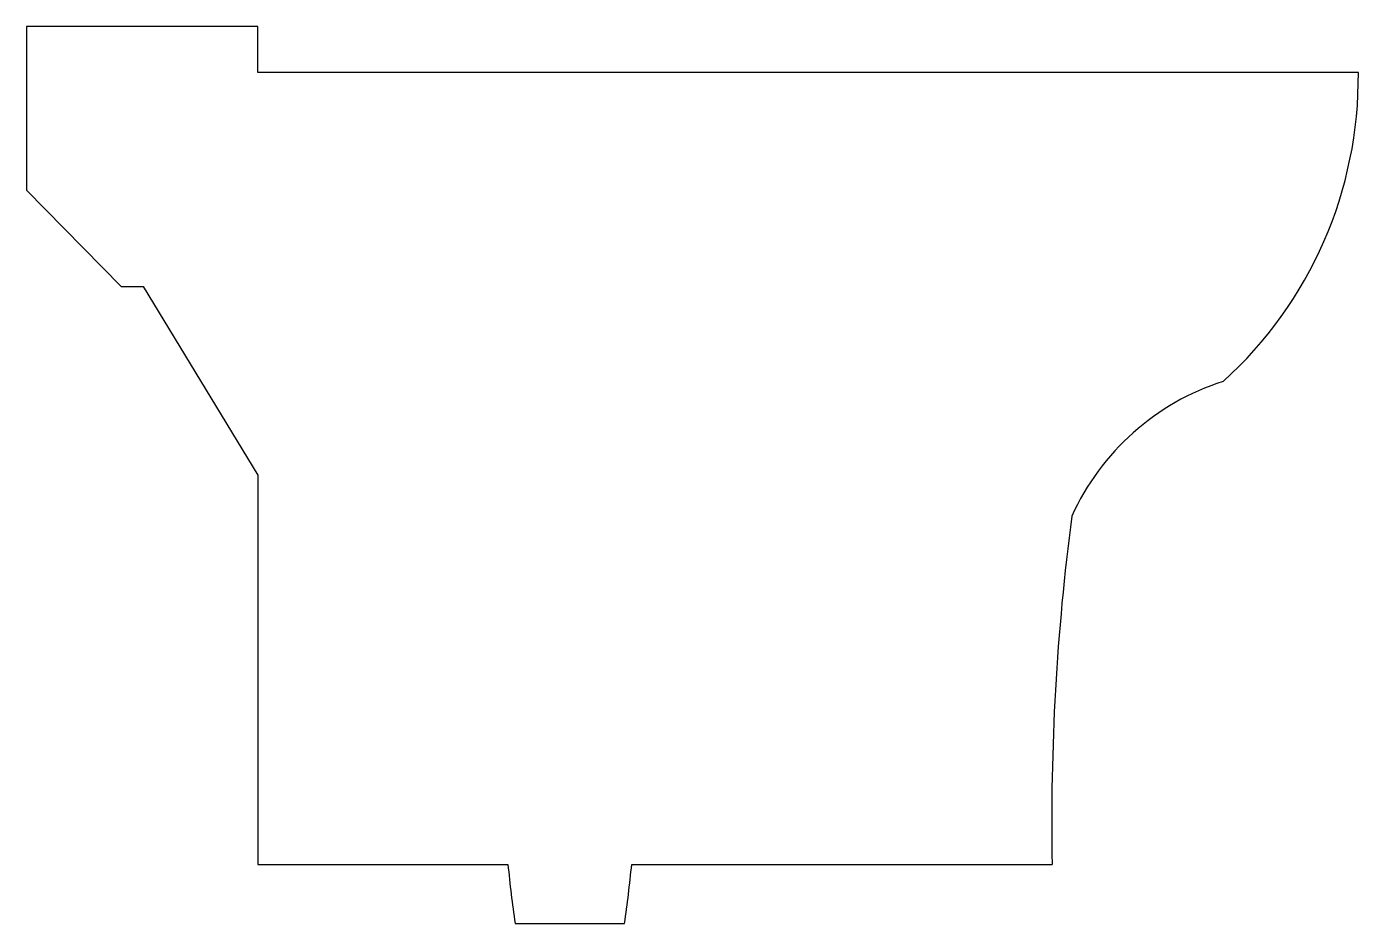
# Model space of a CAD drawing. Header units: metres. Extents: x 0 to 0.622, y -0.419 to 0.
import ezdxf

# ---------------------------------------------------------------- set-up
doc = ezdxf.new("R2010")
doc.units = ezdxf.units.M

msp = doc.modelspace()

# ---------------------------------------------------------------- linework, layer by layer
for p, q in [((0.10798, 0), (0, 0)), ((0, 0), (0, -0.07645)), ((0.10798, -0.02149), (0.10798, 0)), ((0.62179, -0.02149), (0.10798, -0.02149)), ((0, -0.07645), (0.04407, -0.12137)), ((0.04407, -0.12137), (0.05437, -0.12139)), ((0.05437, -0.12139), (0.10798, -0.20954)), ((0.10798, -0.20954), (0.10798, -0.39149)), ((0.10798, -0.39149), (0.22473, -0.39149)), ((0.28252, -0.39149), (0.4788, -0.39149)), ((0.22806, -0.41894), (0.27919, -0.41894))]:
    msp.add_line(p, q)
for centre, radius, start, end in [((0.42968, -0.02338), 0.19212, 312.18229, 0.56551), ((0.59416, -0.27674), 0.11653, 107.72394, 155.6713), ((1.57394, -0.37161), 1.09531, 172.50474, 181.03972), ((0.874, -0.32669), 0.6525, 185.69934, 188.12784), ((-0.36676, -0.32669), 0.6525, 351.87216, 354.30066)]:
    msp.add_arc(centre, radius, start, end)

doc.saveas('drawing.dxf')
